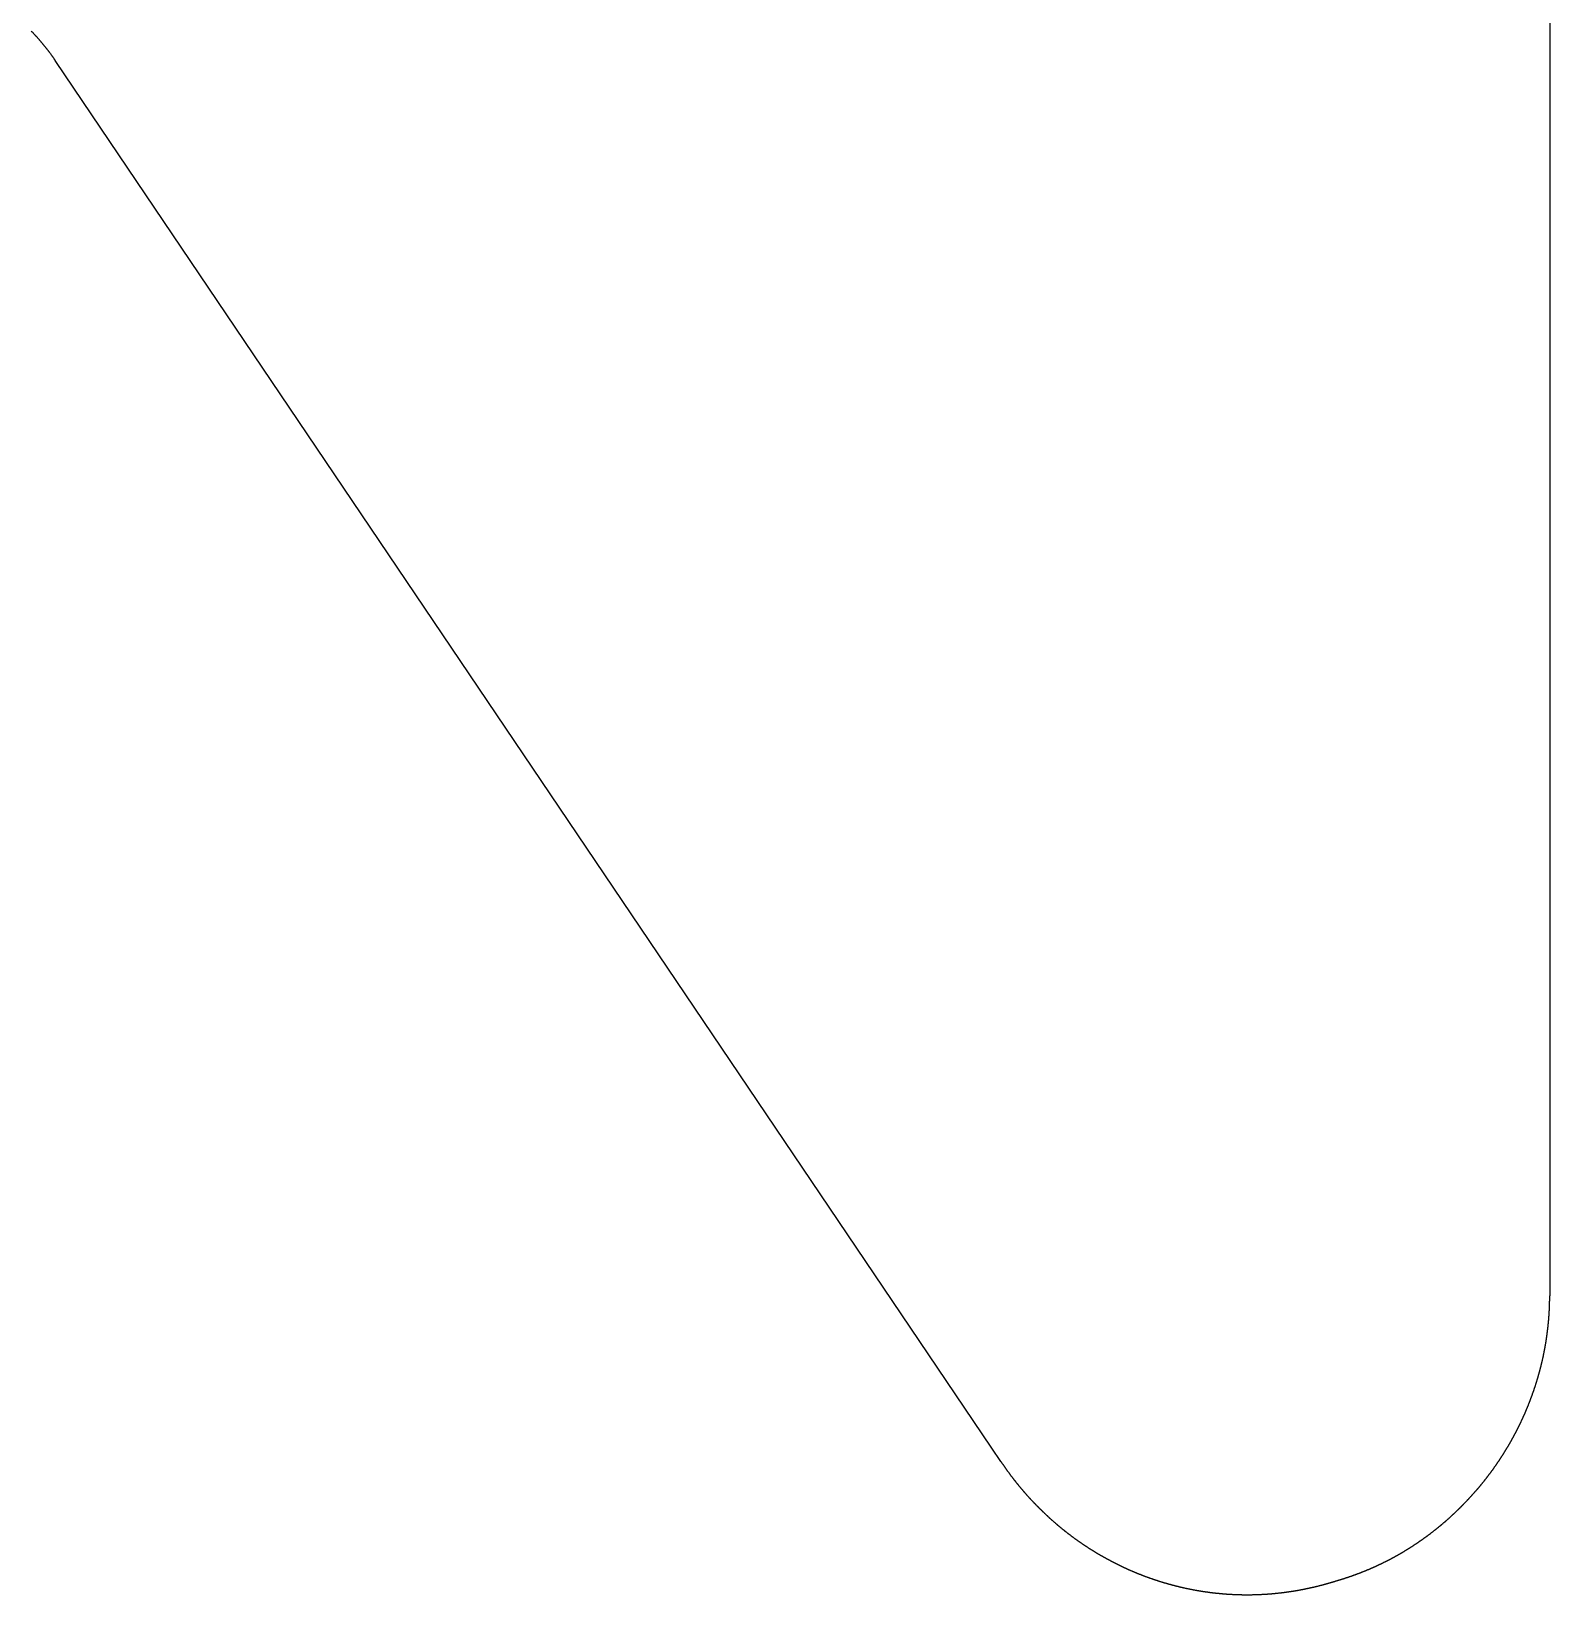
# Model space of a CAD drawing. Header units: millimetres. Extents: x -275 to 275, y -100 to 100.
# Drawn here: x 125.75 to 143.96, y -26.54 to -7.79 of the extents above; entities that cross this region are included whole.
import ezdxf

# ---------------------------------------------------------------- set-up
doc = ezdxf.new("R2010")
doc.units = ezdxf.units.MM

msp = doc.modelspace()

# ---------------------------------------------------------------- linework, layer by layer
for p, q in [((143.958, -1.6), (143.958, -22.957)), ((137.377, -24.943), (126.037, -8.144))]:
    msp.add_line(p, q)
for points in [[(125.75, -7.791), (125.754, -7.795), (125.757, -7.799), (125.761, -7.802), (125.764, -7.806), (125.768, -7.81), (125.772, -7.813), (125.775, -7.817), (125.778, -7.821), (125.782, -7.824), (125.785, -7.828), (125.789, -7.832), (125.792, -7.835), (125.796, -7.839), (125.799, -7.843), (125.803, -7.847), (125.806, -7.85), (125.81, -7.854), (125.813, -7.858), (125.816, -7.862), (125.82, -7.866), (125.823, -7.869), (125.827, -7.873), (125.83, -7.877), (125.834, -7.881), (125.837, -7.885), (125.84, -7.889), (125.844, -7.892), (125.847, -7.896), (125.85, -7.9), (125.854, -7.904), (125.857, -7.908), (125.86, -7.912), (125.864, -7.916), (125.867, -7.92), (125.87, -7.924), (125.874, -7.928), (125.877, -7.931), (125.88, -7.935), (125.884, -7.939), (125.887, -7.943), (125.89, -7.947), (125.894, -7.951), (125.897, -7.955), (125.9, -7.959), (125.903, -7.963), (125.907, -7.967), (125.91, -7.971), (125.913, -7.975), (125.916, -7.98), (125.92, -7.984), (125.923, -7.988), (125.926, -7.992), (125.929, -7.996), (125.932, -8), (125.936, -8.004), (125.939, -8.008), (125.942, -8.012), (125.945, -8.016), (125.948, -8.021), (125.952, -8.025), (125.955, -8.029), (125.958, -8.033), (125.961, -8.037), (125.964, -8.041), (125.967, -8.046), (125.97, -8.05), (125.973, -8.054), (125.977, -8.058), (125.98, -8.062), (125.983, -8.067), (125.986, -8.071), (125.989, -8.075), (125.992, -8.079), (125.995, -8.084), (125.998, -8.088), (126.001, -8.092), (126.004, -8.097), (126.007, -8.101), (126.01, -8.105), (126.013, -8.11), (126.016, -8.114), (126.019, -8.118), (126.022, -8.123), (126.025, -8.127), (126.028, -8.131), (126.031, -8.136), (126.034, -8.14), (126.037, -8.144)], [(141.412, -26.371), (141.417, -26.37), (141.421, -26.369), (141.426, -26.367), (141.43, -26.366), (141.435, -26.365), (141.439, -26.363), (141.444, -26.362), (141.448, -26.361), (141.453, -26.359), (141.457, -26.358), (141.461, -26.357), (141.466, -26.355), (141.47, -26.354), (141.475, -26.353), (141.479, -26.351), (141.484, -26.35), (141.488, -26.348), (141.493, -26.347), (141.497, -26.346), (141.501, -26.344), (141.506, -26.343), (141.51, -26.341), (141.515, -26.34), (141.519, -26.338), (141.523, -26.337), (141.528, -26.336), (141.532, -26.334), (141.537, -26.333), (141.541, -26.331), (141.545, -26.33), (141.55, -26.328), (141.554, -26.327), (141.559, -26.325), (141.563, -26.324), (141.567, -26.322), (141.572, -26.321), (141.576, -26.319), (141.58, -26.318), (141.585, -26.316), (141.589, -26.315), (141.594, -26.313), (141.598, -26.311), (141.602, -26.31), (141.607, -26.308), (141.611, -26.307), (141.615, -26.305), (141.62, -26.304), (141.624, -26.302), (141.628, -26.3), (141.633, -26.299), (141.637, -26.297), (141.641, -26.296), (141.646, -26.294), (141.65, -26.292), (141.654, -26.291), (141.659, -26.289), (141.663, -26.288), (141.667, -26.286), (141.672, -26.284), (141.676, -26.283), (141.68, -26.281), (141.685, -26.279), (141.689, -26.278), (141.693, -26.276), (141.697, -26.274), (141.702, -26.273), (141.706, -26.271), (141.71, -26.269), (141.715, -26.268), (141.719, -26.266), (141.723, -26.264), (141.727, -26.262), (141.732, -26.261), (141.736, -26.259), (141.74, -26.257), (141.744, -26.255), (141.749, -26.254), (141.753, -26.252), (141.757, -26.25), (141.762, -26.248), (141.766, -26.247), (141.77, -26.245), (141.774, -26.243), (141.778, -26.241), (141.783, -26.24), (141.787, -26.238), (141.791, -26.236), (141.795, -26.234), (141.8, -26.232), (141.804, -26.231), (141.808, -26.229), (141.812, -26.227), (141.817, -26.225), (141.821, -26.223), (141.825, -26.221), (141.829, -26.22), (141.833, -26.218), (141.838, -26.216), (141.842, -26.214), (141.846, -26.212), (141.85, -26.21), (141.854, -26.208), (141.859, -26.206), (141.863, -26.205), (141.867, -26.203), (141.871, -26.201), (141.875, -26.199), (141.879, -26.197), (141.884, -26.195), (141.888, -26.193), (141.892, -26.191), (141.896, -26.189), (141.9, -26.187), (141.904, -26.185), (141.908, -26.183), (141.913, -26.181), (141.917, -26.179), (141.921, -26.177), (141.925, -26.176), (141.929, -26.174), (141.933, -26.172), (141.937, -26.17), (141.942, -26.168), (141.946, -26.166), (141.95, -26.164), (141.954, -26.162), (141.958, -26.16), (141.962, -26.158), (141.966, -26.155), (141.97, -26.153), (141.974, -26.151), (141.979, -26.149), (141.983, -26.147), (141.987, -26.145), (141.991, -26.143), (141.995, -26.141), (141.999, -26.139), (142.003, -26.137), (142.007, -26.135), (142.011, -26.133), (142.015, -26.131), (142.019, -26.129), (142.023, -26.127), (142.027, -26.124), (142.032, -26.122), (142.036, -26.12), (142.04, -26.118), (142.044, -26.116), (142.048, -26.114), (142.052, -26.112), (142.056, -26.11), (142.06, -26.107), (142.064, -26.105), (142.068, -26.103), (142.072, -26.101), (142.076, -26.099), (142.08, -26.097), (142.084, -26.094), (142.088, -26.092), (142.092, -26.09), (142.096, -26.088), (142.1, -26.086), (142.104, -26.083), (142.108, -26.081), (142.112, -26.079), (142.116, -26.077), (142.12, -26.075), (142.124, -26.072), (142.128, -26.07), (142.132, -26.068), (142.136, -26.066), (142.14, -26.063), (142.144, -26.061), (142.148, -26.059), (142.152, -26.057), (142.156, -26.054), (142.16, -26.052), (142.164, -26.05), (142.167, -26.048), (142.171, -26.045), (142.175, -26.043), (142.179, -26.041), (142.183, -26.038), (142.187, -26.036), (142.191, -26.034), (142.195, -26.031), (142.199, -26.029), (142.203, -26.027), (142.207, -26.024), (142.211, -26.022), (142.215, -26.02), (142.219, -26.017), (142.222, -26.015), (142.226, -26.013), (142.23, -26.01), (142.234, -26.008), (142.238, -26.006), (142.242, -26.003), (142.246, -26.001), (142.25, -25.998), (142.253, -25.996), (142.257, -25.994), (142.261, -25.991), (142.265, -25.989), (142.269, -25.986), (142.273, -25.984), (142.277, -25.982), (142.28, -25.979), (142.284, -25.977), (142.288, -25.974), (142.292, -25.972), (142.296, -25.969), (142.3, -25.967), (142.304, -25.964), (142.307, -25.962), (142.311, -25.959), (142.315, -25.957), (142.319, -25.955), (142.323, -25.952), (142.326, -25.95), (142.33, -25.947), (142.334, -25.945), (142.338, -25.942), (142.342, -25.94), (142.345, -25.937), (142.349, -25.935), (142.353, -25.932), (142.357, -25.93), (142.361, -25.927), (142.364, -25.924), (142.368, -25.922), (142.372, -25.919), (142.376, -25.917), (142.379, -25.914), (142.383, -25.912), (142.387, -25.909), (142.391, -25.907), (142.394, -25.904), (142.398, -25.901), (142.402, -25.899), (142.406, -25.896), (142.409, -25.894), (142.413, -25.891), (142.417, -25.888), (142.421, -25.886), (142.424, -25.883), (142.428, -25.881), (142.432, -25.878), (142.435, -25.875), (142.439, -25.873), (142.443, -25.87), (142.446, -25.867), (142.45, -25.865), (142.454, -25.862), (142.458, -25.86), (142.461, -25.857), (142.465, -25.854), (142.469, -25.852), (142.472, -25.849), (142.476, -25.846), (142.48, -25.844), (142.483, -25.841), (142.487, -25.838), (142.491, -25.835), (142.494, -25.833), (142.498, -25.83), (142.502, -25.827), (142.505, -25.825), (142.509, -25.822), (142.512, -25.819), (142.516, -25.816), (142.52, -25.814), (142.523, -25.811), (142.527, -25.808), (142.531, -25.806), (142.534, -25.803), (142.538, -25.8), (142.541, -25.797), (142.545, -25.795), (142.549, -25.792), (142.552, -25.789), (142.556, -25.786), (142.559, -25.783), (142.563, -25.781), (142.566, -25.778), (142.57, -25.775), (142.574, -25.772), (142.577, -25.769), (142.581, -25.767), (142.584, -25.764), (142.588, -25.761), (142.591, -25.758), (142.595, -25.755), (142.598, -25.753), (142.602, -25.75), (142.606, -25.747), (142.609, -25.744), (142.613, -25.741), (142.616, -25.738), (142.62, -25.735), (142.623, -25.733), (142.627, -25.73), (142.63, -25.727), (142.634, -25.724), (142.637, -25.721), (142.641, -25.718), (142.644, -25.715), (142.648, -25.712), (142.651, -25.71), (142.655, -25.707), (142.658, -25.704), (142.662, -25.701), (142.665, -25.698), (142.669, -25.695), (142.672, -25.692), (142.676, -25.689), (142.679, -25.686), (142.682, -25.683), (142.686, -25.68), (142.689, -25.677), (142.693, -25.675), (142.696, -25.672), (142.7, -25.669), (142.703, -25.666), (142.707, -25.663), (142.71, -25.66), (142.713, -25.657), (142.717, -25.654), (142.72, -25.651), (142.724, -25.648), (142.727, -25.645), (142.73, -25.642), (142.734, -25.639), (142.737, -25.636), (142.741, -25.633), (142.744, -25.63), (142.747, -25.627), (142.751, -25.624), (142.754, -25.621), (142.757, -25.618), (142.761, -25.615), (142.764, -25.612), (142.768, -25.609), (142.771, -25.606), (142.774, -25.603), (142.778, -25.599), (142.781, -25.596), (142.784, -25.593), (142.788, -25.59), (142.791, -25.587), (142.794, -25.584), (142.798, -25.581), (142.801, -25.578), (142.804, -25.575), (142.808, -25.572), (142.811, -25.569), (142.814, -25.566), (142.817, -25.563), (142.821, -25.559), (142.824, -25.556), (142.827, -25.553), (142.831, -25.55), (142.834, -25.547), (142.837, -25.544), (142.84, -25.541), (142.844, -25.538), (142.847, -25.534), (142.85, -25.531), (142.854, -25.528), (142.857, -25.525), (142.86, -25.522), (142.863, -25.519), (142.867, -25.516), (142.87, -25.512), (142.873, -25.509), (142.876, -25.506), (142.879, -25.503), (142.883, -25.5), (142.886, -25.496), (142.889, -25.493), (142.892, -25.49), (142.895, -25.487), (142.899, -25.484), (142.902, -25.48), (142.905, -25.477), (142.908, -25.474), (142.911, -25.471), (142.915, -25.468), (142.918, -25.464), (142.921, -25.461), (142.924, -25.458), (142.927, -25.455), (142.93, -25.451), (142.934, -25.448), (142.937, -25.445), (142.94, -25.442), (142.943, -25.438), (142.946, -25.435), (142.949, -25.432), (142.952, -25.429), (142.956, -25.425), (142.959, -25.422), (142.962, -25.419), (142.965, -25.416), (142.968, -25.412), (142.971, -25.409), (142.974, -25.406), (142.977, -25.402), (142.98, -25.399), (142.984, -25.396), (142.987, -25.392), (142.99, -25.389), (142.993, -25.386), (142.996, -25.382), (142.999, -25.379), (143.002, -25.376), (143.005, -25.372), (143.008, -25.369), (143.011, -25.366), (143.014, -25.362), (143.017, -25.359), (143.02, -25.356), (143.023, -25.352), (143.026, -25.349), (143.029, -25.346), (143.032, -25.342), (143.035, -25.339), (143.038, -25.336), (143.041, -25.332), (143.044, -25.329), (143.047, -25.325), (143.05, -25.322), (143.053, -25.319), (143.056, -25.315), (143.059, -25.312), (143.062, -25.308), (143.065, -25.305), (143.068, -25.302), (143.071, -25.298), (143.074, -25.295), (143.077, -25.291), (143.08, -25.288), (143.083, -25.284), (143.086, -25.281), (143.089, -25.278), (143.092, -25.274), (143.095, -25.271), (143.098, -25.267), (143.101, -25.264), (143.104, -25.26), (143.107, -25.257), (143.11, -25.253), (143.112, -25.25), (143.115, -25.247), (143.118, -25.243), (143.121, -25.24), (143.124, -25.236), (143.127, -25.233), (143.13, -25.229), (143.133, -25.226), (143.136, -25.222), (143.138, -25.219), (143.141, -25.215), (143.144, -25.212), (143.147, -25.208), (143.15, -25.205), (143.153, -25.201), (143.156, -25.198), (143.158, -25.194), (143.161, -25.191), (143.164, -25.187), (143.167, -25.183), (143.17, -25.18), (143.173, -25.176), (143.175, -25.173), (143.178, -25.169), (143.181, -25.166), (143.184, -25.162), (143.187, -25.159), (143.189, -25.155), (143.192, -25.151), (143.195, -25.148), (143.198, -25.144), (143.2, -25.141), (143.203, -25.137), (143.206, -25.134), (143.209, -25.13), (143.212, -25.126), (143.214, -25.123), (143.217, -25.119), (143.22, -25.116), (143.223, -25.112), (143.225, -25.108), (143.228, -25.105), (143.231, -25.101), (143.233, -25.098), (143.236, -25.094), (143.239, -25.09), (143.242, -25.087), (143.244, -25.083), (143.247, -25.079), (143.25, -25.076), (143.252, -25.072), (143.255, -25.069), (143.258, -25.065), (143.26, -25.061), (143.263, -25.058), (143.266, -25.054), (143.268, -25.05), (143.271, -25.047), (143.274, -25.043), (143.276, -25.039), (143.279, -25.036), (143.282, -25.032), (143.284, -25.028), (143.287, -25.025), (143.29, -25.021), (143.292, -25.017), (143.295, -25.013), (143.297, -25.01), (143.3, -25.006), (143.303, -25.002), (143.305, -24.999), (143.308, -24.995), (143.31, -24.991), (143.313, -24.988), (143.316, -24.984), (143.318, -24.98), (143.321, -24.976), (143.323, -24.973), (143.326, -24.969), (143.328, -24.965), (143.331, -24.961), (143.333, -24.958), (143.336, -24.954), (143.339, -24.95), (143.341, -24.946), (143.344, -24.943), (143.346, -24.939), (143.349, -24.935), (143.351, -24.931), (143.354, -24.928), (143.356, -24.924), (143.359, -24.92), (143.361, -24.916), (143.364, -24.913), (143.366, -24.909), (143.369, -24.905), (143.371, -24.901), (143.374, -24.897), (143.376, -24.894), (143.379, -24.89), (143.381, -24.886), (143.383, -24.882), (143.386, -24.878), (143.388, -24.875), (143.391, -24.871), (143.393, -24.867), (143.396, -24.863), (143.398, -24.859), (143.401, -24.855), (143.403, -24.852), (143.405, -24.848), (143.408, -24.844), (143.41, -24.84), (143.413, -24.836), (143.415, -24.832), (143.417, -24.829), (143.42, -24.825), (143.422, -24.821), (143.425, -24.817), (143.427, -24.813), (143.429, -24.809), (143.432, -24.805), (143.434, -24.802), (143.436, -24.798), (143.439, -24.794), (143.441, -24.79), (143.443, -24.786), (143.446, -24.782), (143.448, -24.778), (143.45, -24.774), (143.453, -24.771), (143.455, -24.767), (143.457, -24.763), (143.46, -24.759), (143.462, -24.755), (143.464, -24.751), (143.466, -24.747), (143.469, -24.743), (143.471, -24.739), (143.473, -24.735), (143.476, -24.731), (143.478, -24.728), (143.48, -24.724), (143.482, -24.72), (143.485, -24.716), (143.487, -24.712), (143.489, -24.708), (143.491, -24.704), (143.494, -24.7), (143.496, -24.696), (143.498, -24.692), (143.5, -24.688), (143.502, -24.684), (143.505, -24.68), (143.507, -24.676), (143.509, -24.672), (143.511, -24.668), (143.513, -24.664), (143.516, -24.66), (143.518, -24.656), (143.52, -24.652), (143.522, -24.648), (143.524, -24.645), (143.526, -24.641), (143.529, -24.637), (143.531, -24.633), (143.533, -24.629), (143.535, -24.625), (143.537, -24.621), (143.539, -24.617), (143.541, -24.613), (143.544, -24.609), (143.546, -24.605), (143.548, -24.601), (143.55, -24.597), (143.552, -24.593), (143.554, -24.588), (143.556, -24.584), (143.558, -24.58), (143.56, -24.576), (143.562, -24.572), (143.564, -24.568), (143.567, -24.564), (143.569, -24.56), (143.571, -24.556), (143.573, -24.552), (143.575, -24.548), (143.577, -24.544), (143.579, -24.54), (143.581, -24.536), (143.583, -24.532), (143.585, -24.528), (143.587, -24.524), (143.589, -24.52), (143.591, -24.516), (143.593, -24.512), (143.595, -24.508), (143.597, -24.503), (143.599, -24.499), (143.601, -24.495), (143.603, -24.491), (143.605, -24.487), (143.607, -24.483), (143.609, -24.479), (143.611, -24.475), (143.613, -24.471), (143.615, -24.467), (143.617, -24.463), (143.618, -24.458), (143.62, -24.454), (143.622, -24.45), (143.624, -24.446), (143.626, -24.442), (143.628, -24.438), (143.63, -24.434), (143.632, -24.43), (143.634, -24.426), (143.636, -24.421), (143.638, -24.417), (143.639, -24.413), (143.641, -24.409), (143.643, -24.405), (143.645, -24.401), (143.647, -24.397), (143.649, -24.392), (143.651, -24.388), (143.652, -24.384), (143.654, -24.38), (143.656, -24.376), (143.658, -24.372), (143.66, -24.368), (143.662, -24.363), (143.663, -24.359), (143.665, -24.355), (143.667, -24.351), (143.669, -24.347), (143.671, -24.343), (143.672, -24.338), (143.674, -24.334), (143.676, -24.33), (143.678, -24.326), (143.679, -24.322), (143.681, -24.317), (143.683, -24.313), (143.685, -24.309), (143.686, -24.305), (143.688, -24.301), (143.69, -24.297), (143.692, -24.292), (143.693, -24.288), (143.695, -24.284), (143.697, -24.28), (143.699, -24.276), (143.7, -24.271), (143.702, -24.267), (143.704, -24.263), (143.705, -24.259), (143.707, -24.254), (143.709, -24.25), (143.71, -24.246), (143.712, -24.242), (143.714, -24.238), (143.715, -24.233), (143.717, -24.229), (143.719, -24.225), (143.72, -24.221), (143.722, -24.216), (143.724, -24.212), (143.725, -24.208), (143.727, -24.204), (143.728, -24.199), (143.73, -24.195), (143.732, -24.191), (143.733, -24.187), (143.735, -24.182), (143.736, -24.178), (143.738, -24.174), (143.74, -24.17), (143.741, -24.165), (143.743, -24.161), (143.744, -24.157), (143.746, -24.152), (143.747, -24.148), (143.749, -24.144), (143.75, -24.14), (143.752, -24.135), (143.753, -24.131), (143.755, -24.127), (143.757, -24.123), (143.758, -24.118), (143.76, -24.114), (143.761, -24.11), (143.763, -24.105), (143.764, -24.101), (143.766, -24.097), (143.767, -24.092), (143.768, -24.088), (143.77, -24.084), (143.771, -24.08), (143.773, -24.075), (143.774, -24.071), (143.776, -24.067), (143.777, -24.062), (143.779, -24.058), (143.78, -24.054), (143.782, -24.049), (143.783, -24.045), (143.784, -24.041), (143.786, -24.036), (143.787, -24.032), (143.789, -24.028), (143.79, -24.023), (143.791, -24.019), (143.793, -24.015), (143.794, -24.01), (143.795, -24.006), (143.797, -24.002), (143.798, -23.997), (143.8, -23.993), (143.801, -23.989), (143.802, -23.984), (143.804, -23.98), (143.805, -23.976), (143.806, -23.971), (143.808, -23.967), (143.809, -23.962), (143.81, -23.958), (143.811, -23.954), (143.813, -23.949), (143.814, -23.945), (143.815, -23.941), (143.817, -23.936), (143.818, -23.932), (143.819, -23.927), (143.82, -23.923), (143.822, -23.919), (143.823, -23.914), (143.824, -23.91), (143.825, -23.906), (143.827, -23.901), (143.828, -23.897), (143.829, -23.892), (143.83, -23.888), (143.832, -23.884), (143.833, -23.879), (143.834, -23.875), (143.835, -23.87), (143.836, -23.866), (143.838, -23.862), (143.839, -23.857), (143.84, -23.853), (143.841, -23.848), (143.842, -23.844), (143.843, -23.84), (143.845, -23.835), (143.846, -23.831), (143.847, -23.826), (143.848, -23.822), (143.849, -23.817), (143.85, -23.813), (143.851, -23.809), (143.853, -23.804), (143.854, -23.8), (143.855, -23.795), (143.856, -23.791), (143.857, -23.786), (143.858, -23.782), (143.859, -23.778), (143.86, -23.773), (143.861, -23.769), (143.862, -23.764), (143.863, -23.76), (143.864, -23.755), (143.866, -23.751), (143.867, -23.746), (143.868, -23.742), (143.869, -23.738), (143.87, -23.733), (143.871, -23.729), (143.872, -23.724), (143.873, -23.72), (143.874, -23.715), (143.875, -23.711), (143.876, -23.706), (143.877, -23.702), (143.878, -23.697), (143.879, -23.693), (143.88, -23.688), (143.881, -23.684), (143.882, -23.68), (143.882, -23.675), (143.883, -23.671), (143.884, -23.666), (143.885, -23.662), (143.886, -23.657), (143.887, -23.653), (143.888, -23.648), (143.889, -23.644), (143.89, -23.639), (143.891, -23.635), (143.892, -23.63), (143.893, -23.626), (143.893, -23.621), (143.894, -23.617), (143.895, -23.612), (143.896, -23.608), (143.897, -23.603), (143.898, -23.599), (143.899, -23.594), (143.899, -23.59), (143.9, -23.585), (143.901, -23.581), (143.902, -23.576), (143.903, -23.572), (143.904, -23.567), (143.904, -23.563), (143.905, -23.558), (143.906, -23.554), (143.907, -23.549), (143.908, -23.545), (143.908, -23.54), (143.909, -23.536), (143.91, -23.531), (143.911, -23.527), (143.911, -23.522), (143.912, -23.518), (143.913, -23.513), (143.914, -23.508), (143.914, -23.504), (143.915, -23.499), (143.916, -23.495), (143.916, -23.49), (143.917, -23.486), (143.918, -23.481), (143.919, -23.477), (143.919, -23.472), (143.92, -23.468), (143.921, -23.463), (143.921, -23.459), (143.922, -23.454), (143.923, -23.449), (143.923, -23.445), (143.924, -23.44), (143.925, -23.436), (143.925, -23.431), (143.926, -23.427), (143.926, -23.422), (143.927, -23.418), (143.928, -23.413), (143.928, -23.408), (143.929, -23.404), (143.929, -23.399), (143.93, -23.395), (143.931, -23.39), (143.931, -23.386), (143.932, -23.381), (143.932, -23.377), (143.933, -23.372), (143.933, -23.367), (143.934, -23.363), (143.935, -23.358), (143.935, -23.354), (143.936, -23.349), (143.936, -23.345), (143.937, -23.34), (143.937, -23.335), (143.938, -23.331), (143.938, -23.326), (143.939, -23.322), (143.939, -23.317), (143.94, -23.312), (143.94, -23.308), (143.941, -23.303), (143.941, -23.299), (143.941, -23.294), (143.942, -23.29), (143.942, -23.285), (143.943, -23.28), (143.943, -23.276), (143.944, -23.271), (143.944, -23.267), (143.944, -23.262), (143.945, -23.257), (143.945, -23.253), (143.946, -23.248), (143.946, -23.244), (143.946, -23.239), (143.947, -23.234), (143.947, -23.23), (143.948, -23.225), (143.948, -23.221), (143.948, -23.216), (143.949, -23.211), (143.949, -23.207), (143.949, -23.202), (143.95, -23.198), (143.95, -23.193), (143.95, -23.188), (143.951, -23.184), (143.951, -23.179), (143.951, -23.174), (143.951, -23.17), (143.952, -23.165), (143.952, -23.161), (143.952, -23.156), (143.953, -23.151), (143.953, -23.147), (143.953, -23.142), (143.953, -23.138), (143.954, -23.133), (143.954, -23.128), (143.954, -23.124), (143.954, -23.119), (143.954, -23.114), (143.955, -23.11), (143.955, -23.105), (143.955, -23.1), (143.955, -23.096), (143.955, -23.091), (143.956, -23.087), (143.956, -23.082), (143.956, -23.077), (143.956, -23.073), (143.956, -23.068), (143.956, -23.063), (143.957, -23.059), (143.957, -23.054), (143.957, -23.049), (143.957, -23.045), (143.957, -23.04), (143.957, -23.036), (143.957, -23.031), (143.957, -23.026), (143.957, -23.022), (143.958, -23.017), (143.958, -23.012), (143.958, -23.008), (143.958, -23.003), (143.958, -22.998), (143.958, -22.994), (143.958, -22.989), (143.958, -22.984), (143.958, -22.98), (143.958, -22.975), (143.958, -22.97), (143.958, -22.966), (143.958, -22.961), (143.958, -22.957)], [(137.377, -24.943), (137.379, -24.947), (137.382, -24.951), (137.385, -24.955), (137.387, -24.959), (137.39, -24.963), (137.392, -24.967), (137.395, -24.971), (137.398, -24.975), (137.4, -24.978), (137.403, -24.982), (137.406, -24.986), (137.408, -24.99), (137.411, -24.994), (137.414, -24.998), (137.416, -25.002), (137.419, -25.005), (137.422, -25.009), (137.424, -25.013), (137.427, -25.017), (137.43, -25.021), (137.432, -25.025), (137.435, -25.028), (137.438, -25.032), (137.441, -25.036), (137.443, -25.04), (137.446, -25.044), (137.449, -25.047), (137.451, -25.051), (137.454, -25.055), (137.457, -25.059), (137.46, -25.063), (137.462, -25.066), (137.465, -25.07), (137.468, -25.074), (137.471, -25.078), (137.473, -25.082), (137.476, -25.085), (137.479, -25.089), (137.482, -25.093), (137.484, -25.097), (137.487, -25.1), (137.49, -25.104), (137.493, -25.108), (137.496, -25.111), (137.498, -25.115), (137.501, -25.119), (137.504, -25.123), (137.507, -25.126), (137.51, -25.13), (137.513, -25.134), (137.515, -25.137), (137.518, -25.141), (137.521, -25.145), (137.524, -25.149), (137.527, -25.152), (137.53, -25.156), (137.532, -25.16), (137.535, -25.163), (137.538, -25.167), (137.541, -25.171), (137.544, -25.174), (137.547, -25.178), (137.55, -25.182), (137.552, -25.185), (137.555, -25.189), (137.558, -25.192), (137.561, -25.196), (137.564, -25.2), (137.567, -25.203), (137.57, -25.207), (137.573, -25.211), (137.576, -25.214), (137.579, -25.218), (137.582, -25.221), (137.584, -25.225), (137.587, -25.229), (137.59, -25.232), (137.593, -25.236), (137.596, -25.239), (137.599, -25.243), (137.602, -25.247), (137.605, -25.25), (137.608, -25.254), (137.611, -25.257), (137.614, -25.261), (137.617, -25.264), (137.62, -25.268), (137.623, -25.271), (137.626, -25.275), (137.629, -25.278), (137.632, -25.282), (137.635, -25.286), (137.638, -25.289), (137.641, -25.293), (137.644, -25.296), (137.647, -25.3), (137.65, -25.303), (137.653, -25.307), (137.656, -25.31), (137.659, -25.314), (137.662, -25.317), (137.665, -25.321), (137.668, -25.324), (137.671, -25.328), (137.674, -25.331), (137.677, -25.334), (137.68, -25.338), (137.683, -25.341), (137.686, -25.345), (137.689, -25.348), (137.693, -25.352), (137.696, -25.355), (137.699, -25.359), (137.702, -25.362), (137.705, -25.365), (137.708, -25.369), (137.711, -25.372), (137.714, -25.376), (137.717, -25.379), (137.72, -25.383), (137.723, -25.386), (137.727, -25.389), (137.73, -25.393), (137.733, -25.396), (137.736, -25.399), (137.739, -25.403), (137.742, -25.406), (137.745, -25.41), (137.749, -25.413), (137.752, -25.416), (137.755, -25.42), (137.758, -25.423), (137.761, -25.426), (137.764, -25.43), (137.767, -25.433), (137.771, -25.436), (137.774, -25.44), (137.777, -25.443), (137.78, -25.446), (137.783, -25.45), (137.787, -25.453), (137.79, -25.456), (137.793, -25.46), (137.796, -25.463), (137.799, -25.466), (137.803, -25.469), (137.806, -25.473), (137.809, -25.476), (137.812, -25.479), (137.815, -25.483), (137.819, -25.486), (137.822, -25.489), (137.825, -25.492), (137.828, -25.496), (137.832, -25.499), (137.835, -25.502), (137.838, -25.505), (137.841, -25.509), (137.845, -25.512), (137.848, -25.515), (137.851, -25.518), (137.854, -25.521), (137.858, -25.525), (137.861, -25.528), (137.864, -25.531), (137.867, -25.534), (137.871, -25.537), (137.874, -25.541), (137.877, -25.544), (137.881, -25.547), (137.884, -25.55), (137.887, -25.553), (137.891, -25.556), (137.894, -25.56), (137.897, -25.563), (137.9, -25.566), (137.904, -25.569), (137.907, -25.572), (137.91, -25.575), (137.914, -25.579), (137.917, -25.582), (137.92, -25.585), (137.924, -25.588), (137.927, -25.591), (137.93, -25.594), (137.934, -25.597), (137.937, -25.6), (137.941, -25.603), (137.944, -25.607), (137.947, -25.61), (137.951, -25.613), (137.954, -25.616), (137.957, -25.619), (137.961, -25.622), (137.964, -25.625), (137.968, -25.628), (137.971, -25.631), (137.974, -25.634), (137.978, -25.637), (137.981, -25.64), (137.985, -25.643), (137.988, -25.646), (137.991, -25.649), (137.995, -25.652), (137.998, -25.655), (138.002, -25.658), (138.005, -25.661), (138.009, -25.664), (138.012, -25.667), (138.015, -25.67), (138.019, -25.673), (138.022, -25.676), (138.026, -25.679), (138.029, -25.682), (138.033, -25.685), (138.036, -25.688), (138.04, -25.691), (138.043, -25.694), (138.046, -25.697), (138.05, -25.7), (138.053, -25.703), (138.057, -25.706), (138.06, -25.709), (138.064, -25.712), (138.067, -25.715), (138.071, -25.718), (138.074, -25.721), (138.078, -25.724), (138.081, -25.726), (138.085, -25.729), (138.088, -25.732), (138.092, -25.735), (138.095, -25.738), (138.099, -25.741), (138.102, -25.744), (138.106, -25.747), (138.109, -25.75), (138.113, -25.752), (138.117, -25.755), (138.12, -25.758), (138.124, -25.761), (138.127, -25.764), (138.131, -25.767), (138.134, -25.769), (138.138, -25.772), (138.141, -25.775), (138.145, -25.778), (138.149, -25.781), (138.152, -25.784), (138.156, -25.786), (138.159, -25.789), (138.163, -25.792), (138.166, -25.795), (138.17, -25.798), (138.174, -25.8), (138.177, -25.803), (138.181, -25.806), (138.184, -25.809), (138.188, -25.811), (138.192, -25.814), (138.195, -25.817), (138.199, -25.82), (138.202, -25.822), (138.206, -25.825), (138.21, -25.828), (138.213, -25.831), (138.217, -25.833), (138.221, -25.836), (138.224, -25.839), (138.228, -25.842), (138.231, -25.844), (138.235, -25.847), (138.239, -25.85), (138.242, -25.852), (138.246, -25.855), (138.25, -25.858), (138.253, -25.86), (138.257, -25.863), (138.261, -25.866), (138.264, -25.868), (138.268, -25.871), (138.272, -25.874), (138.275, -25.876), (138.279, -25.879), (138.283, -25.882), (138.286, -25.884), (138.29, -25.887), (138.294, -25.89), (138.297, -25.892), (138.301, -25.895), (138.305, -25.897), (138.309, -25.9), (138.312, -25.903), (138.316, -25.905), (138.32, -25.908), (138.323, -25.91), (138.327, -25.913), (138.331, -25.916), (138.335, -25.918), (138.338, -25.921), (138.342, -25.923), (138.346, -25.926), (138.35, -25.928), (138.353, -25.931), (138.357, -25.933), (138.361, -25.936), (138.365, -25.939), (138.368, -25.941), (138.372, -25.944), (138.376, -25.946), (138.38, -25.949), (138.383, -25.951), (138.387, -25.954), (138.391, -25.956), (138.395, -25.959), (138.398, -25.961), (138.402, -25.964), (138.406, -25.966), (138.41, -25.969), (138.414, -25.971), (138.417, -25.973), (138.421, -25.976), (138.425, -25.978), (138.429, -25.981), (138.433, -25.983), (138.436, -25.986), (138.44, -25.988), (138.444, -25.991), (138.448, -25.993), (138.452, -25.995), (138.455, -25.998), (138.459, -26), (138.463, -26.003), (138.467, -26.005), (138.471, -26.007), (138.475, -26.01), (138.478, -26.012), (138.482, -26.015), (138.486, -26.017), (138.49, -26.019), (138.494, -26.022), (138.498, -26.024), (138.502, -26.026), (138.505, -26.029), (138.509, -26.031), (138.513, -26.033), (138.517, -26.036), (138.521, -26.038), (138.525, -26.04), (138.529, -26.043), (138.532, -26.045), (138.536, -26.047), (138.54, -26.05), (138.544, -26.052), (138.548, -26.054), (138.552, -26.057), (138.556, -26.059), (138.56, -26.061), (138.564, -26.063), (138.567, -26.066), (138.571, -26.068), (138.575, -26.07), (138.579, -26.073), (138.583, -26.075), (138.587, -26.077), (138.591, -26.079), (138.595, -26.081), (138.599, -26.084), (138.603, -26.086), (138.607, -26.088), (138.611, -26.09), (138.614, -26.093), (138.618, -26.095), (138.622, -26.097), (138.626, -26.099), (138.63, -26.101), (138.634, -26.104), (138.638, -26.106), (138.642, -26.108), (138.646, -26.11), (138.65, -26.112), (138.654, -26.114), (138.658, -26.117), (138.662, -26.119), (138.666, -26.121), (138.67, -26.123), (138.674, -26.125), (138.678, -26.127), (138.682, -26.129), (138.686, -26.131), (138.69, -26.134), (138.694, -26.136), (138.698, -26.138), (138.702, -26.14), (138.706, -26.142), (138.71, -26.144), (138.714, -26.146), (138.718, -26.148), (138.722, -26.15), (138.726, -26.152), (138.73, -26.154), (138.734, -26.156), (138.738, -26.159), (138.742, -26.161), (138.746, -26.163), (138.75, -26.165), (138.754, -26.167), (138.758, -26.169), (138.762, -26.171), (138.766, -26.173), (138.77, -26.175), (138.774, -26.177), (138.778, -26.179), (138.782, -26.181), (138.786, -26.183), (138.79, -26.185), (138.794, -26.187), (138.798, -26.189), (138.802, -26.191), (138.806, -26.193), (138.81, -26.195), (138.815, -26.197), (138.819, -26.198), (138.823, -26.2), (138.827, -26.202), (138.831, -26.204), (138.835, -26.206), (138.839, -26.208), (138.843, -26.21), (138.847, -26.212), (138.851, -26.214), (138.855, -26.216), (138.859, -26.218), (138.863, -26.22), (138.868, -26.221), (138.872, -26.223), (138.876, -26.225), (138.88, -26.227), (138.884, -26.229), (138.888, -26.231), (138.892, -26.233), (138.896, -26.234), (138.9, -26.236), (138.904, -26.238), (138.909, -26.24), (138.913, -26.242), (138.917, -26.244), (138.921, -26.245), (138.925, -26.247), (138.929, -26.249), (138.933, -26.251), (138.937, -26.253), (138.942, -26.254), (138.946, -26.256), (138.95, -26.258), (138.954, -26.26), (138.958, -26.262), (138.962, -26.263), (138.966, -26.265), (138.971, -26.267), (138.975, -26.269), (138.979, -26.27), (138.983, -26.272), (138.987, -26.274), (138.991, -26.276), (138.996, -26.277), (139, -26.279), (139.004, -26.281), (139.008, -26.282), (139.012, -26.284), (139.016, -26.286), (139.021, -26.287), (139.025, -26.289), (139.029, -26.291), (139.033, -26.293), (139.037, -26.294), (139.042, -26.296), (139.046, -26.297), (139.05, -26.299), (139.054, -26.301), (139.058, -26.302), (139.062, -26.304), (139.067, -26.306), (139.071, -26.307), (139.075, -26.309), (139.079, -26.311), (139.084, -26.312), (139.088, -26.314), (139.092, -26.315), (139.096, -26.317), (139.1, -26.319), (139.105, -26.32), (139.109, -26.322), (139.113, -26.323), (139.117, -26.325), (139.121, -26.326), (139.126, -26.328), (139.13, -26.33), (139.134, -26.331), (139.138, -26.333), (139.143, -26.334), (139.147, -26.336), (139.151, -26.337), (139.155, -26.339), (139.16, -26.34), (139.164, -26.342), (139.168, -26.343), (139.172, -26.345), (139.177, -26.346), (139.181, -26.348), (139.185, -26.349), (139.189, -26.351), (139.194, -26.352), (139.198, -26.354), (139.202, -26.355), (139.206, -26.357), (139.211, -26.358), (139.215, -26.359), (139.219, -26.361), (139.224, -26.362), (139.228, -26.364), (139.232, -26.365), (139.236, -26.367), (139.241, -26.368), (139.245, -26.369), (139.249, -26.371), (139.254, -26.372), (139.258, -26.374), (139.262, -26.375), (139.266, -26.376), (139.271, -26.378), (139.275, -26.379), (139.279, -26.38), (139.284, -26.382), (139.288, -26.383), (139.292, -26.384), (139.297, -26.386), (139.301, -26.387), (139.305, -26.388), (139.31, -26.39), (139.314, -26.391), (139.318, -26.392), (139.322, -26.394), (139.327, -26.395), (139.331, -26.396), (139.335, -26.398), (139.34, -26.399), (139.344, -26.4), (139.348, -26.401), (139.353, -26.403), (139.357, -26.404), (139.361, -26.405), (139.366, -26.406), (139.37, -26.408), (139.374, -26.409), (139.379, -26.41), (139.383, -26.411), (139.387, -26.413), (139.392, -26.414), (139.396, -26.415), (139.401, -26.416), (139.405, -26.417), (139.409, -26.419), (139.414, -26.42), (139.418, -26.421), (139.422, -26.422), (139.427, -26.423), (139.431, -26.424), (139.435, -26.426), (139.44, -26.427), (139.444, -26.428), (139.449, -26.429), (139.453, -26.43), (139.457, -26.431), (139.462, -26.432), (139.466, -26.434), (139.47, -26.435), (139.475, -26.436), (139.479, -26.437), (139.484, -26.438), (139.488, -26.439), (139.492, -26.44), (139.497, -26.441), (139.501, -26.442), (139.506, -26.443), (139.51, -26.445), (139.514, -26.446), (139.519, -26.447), (139.523, -26.448), (139.528, -26.449), (139.532, -26.45), (139.536, -26.451), (139.541, -26.452), (139.545, -26.453), (139.55, -26.454), (139.554, -26.455), (139.558, -26.456), (139.563, -26.457), (139.567, -26.458), (139.572, -26.459), (139.576, -26.46), (139.58, -26.461), (139.585, -26.462), (139.589, -26.463), (139.594, -26.464), (139.598, -26.465), (139.603, -26.466), (139.607, -26.467), (139.611, -26.467), (139.616, -26.468), (139.62, -26.469), (139.625, -26.47), (139.629, -26.471), (139.634, -26.472), (139.638, -26.473), (139.643, -26.474), (139.647, -26.475), (139.651, -26.476), (139.656, -26.476), (139.66, -26.477), (139.665, -26.478), (139.669, -26.479), (139.674, -26.48), (139.678, -26.481), (139.683, -26.482), (139.687, -26.482), (139.691, -26.483), (139.696, -26.484), (139.7, -26.485), (139.705, -26.486), (139.709, -26.487), (139.714, -26.487), (139.718, -26.488), (139.723, -26.489), (139.727, -26.49), (139.732, -26.491), (139.736, -26.491), (139.741, -26.492), (139.745, -26.493), (139.75, -26.494), (139.754, -26.494), (139.759, -26.495), (139.763, -26.496), (139.767, -26.497), (139.772, -26.497), (139.776, -26.498), (139.781, -26.499), (139.785, -26.499), (139.79, -26.5), (139.794, -26.501), (139.799, -26.502), (139.803, -26.502), (139.808, -26.503), (139.812, -26.504), (139.817, -26.504), (139.821, -26.505), (139.826, -26.506), (139.83, -26.506), (139.835, -26.507), (139.839, -26.508), (139.844, -26.508), (139.848, -26.509), (139.853, -26.509), (139.857, -26.51), (139.862, -26.511), (139.866, -26.511), (139.871, -26.512), (139.875, -26.512), (139.88, -26.513), (139.884, -26.514), (139.889, -26.514), (139.893, -26.515), (139.898, -26.515), (139.903, -26.516), (139.907, -26.516), (139.912, -26.517), (139.916, -26.518), (139.921, -26.518), (139.925, -26.519), (139.93, -26.519), (139.934, -26.52), (139.939, -26.52), (139.943, -26.521), (139.948, -26.521), (139.952, -26.522), (139.957, -26.522), (139.961, -26.523), (139.966, -26.523), (139.97, -26.524), (139.975, -26.524), (139.98, -26.525), (139.984, -26.525), (139.989, -26.525), (139.993, -26.526), (139.998, -26.526), (140.002, -26.527), (140.007, -26.527), (140.011, -26.528), (140.016, -26.528), (140.02, -26.528), (140.025, -26.529), (140.03, -26.529), (140.034, -26.53), (140.039, -26.53), (140.043, -26.53), (140.048, -26.531), (140.052, -26.531), (140.057, -26.531), (140.061, -26.532), (140.066, -26.532), (140.071, -26.533), (140.075, -26.533), (140.08, -26.533), (140.084, -26.534), (140.089, -26.534), (140.093, -26.534), (140.098, -26.534), (140.103, -26.535), (140.107, -26.535), (140.112, -26.535), (140.116, -26.536), (140.121, -26.536), (140.125, -26.536), (140.13, -26.536), (140.135, -26.537), (140.139, -26.537), (140.144, -26.537), (140.148, -26.537), (140.153, -26.538), (140.157, -26.538), (140.162, -26.538), (140.167, -26.538), (140.171, -26.539), (140.176, -26.539), (140.18, -26.539), (140.185, -26.539), (140.19, -26.539), (140.194, -26.539), (140.199, -26.54), (140.203, -26.54), (140.208, -26.54), (140.212, -26.54), (140.217, -26.54), (140.222, -26.54), (140.226, -26.541), (140.231, -26.541), (140.235, -26.541), (140.24, -26.541), (140.245, -26.541), (140.249, -26.541), (140.254, -26.541), (140.258, -26.541), (140.263, -26.541), (140.268, -26.542), (140.272, -26.542), (140.277, -26.542), (140.281, -26.542), (140.286, -26.542), (140.291, -26.542), (140.295, -26.542), (140.3, -26.542), (140.304, -26.542), (140.309, -26.542), (140.314, -26.542), (140.318, -26.542), (140.323, -26.542), (140.328, -26.542), (140.332, -26.542), (140.337, -26.542), (140.341, -26.542), (140.346, -26.542), (140.351, -26.542), (140.355, -26.542), (140.36, -26.542), (140.364, -26.542), (140.369, -26.542), (140.374, -26.542), (140.378, -26.542), (140.383, -26.542), (140.388, -26.542), (140.392, -26.542), (140.397, -26.541), (140.401, -26.541), (140.406, -26.541), (140.411, -26.541), (140.415, -26.541), (140.42, -26.541), (140.425, -26.541), (140.429, -26.541), (140.434, -26.541), (140.438, -26.54), (140.443, -26.54), (140.448, -26.54), (140.452, -26.54), (140.457, -26.54), (140.462, -26.54), (140.466, -26.539), (140.471, -26.539), (140.475, -26.539), (140.48, -26.539), (140.485, -26.539), (140.489, -26.538), (140.494, -26.538), (140.499, -26.538), (140.503, -26.538), (140.508, -26.537), (140.513, -26.537), (140.517, -26.537), (140.522, -26.537), (140.526, -26.536), (140.531, -26.536), (140.536, -26.536), (140.54, -26.536), (140.545, -26.535), (140.55, -26.535), (140.554, -26.535), (140.559, -26.534), (140.564, -26.534), (140.568, -26.534), (140.573, -26.534), (140.578, -26.533), (140.582, -26.533), (140.587, -26.533), (140.591, -26.532), (140.596, -26.532), (140.601, -26.531), (140.605, -26.531), (140.61, -26.531), (140.615, -26.53), (140.619, -26.53), (140.624, -26.53), (140.629, -26.529), (140.633, -26.529), (140.638, -26.528), (140.643, -26.528), (140.647, -26.528), (140.652, -26.527), (140.657, -26.527), (140.661, -26.526), (140.666, -26.526), (140.671, -26.525), (140.675, -26.525), (140.68, -26.524), (140.685, -26.524), (140.689, -26.523), (140.694, -26.523), (140.698, -26.522), (140.703, -26.522), (140.708, -26.521), (140.712, -26.521), (140.717, -26.52), (140.722, -26.52), (140.726, -26.519), (140.731, -26.519), (140.736, -26.518), (140.74, -26.518), (140.745, -26.517), (140.75, -26.517), (140.754, -26.516), (140.759, -26.516), (140.764, -26.515), (140.768, -26.514), (140.773, -26.514), (140.778, -26.513), (140.782, -26.513), (140.787, -26.512), (140.792, -26.511), (140.796, -26.511), (140.801, -26.51), (140.806, -26.509), (140.81, -26.509), (140.815, -26.508), (140.82, -26.507), (140.824, -26.507), (140.829, -26.506), (140.834, -26.505), (140.838, -26.505), (140.843, -26.504), (140.848, -26.503), (140.852, -26.503), (140.857, -26.502), (140.862, -26.501), (140.866, -26.501), (140.871, -26.5), (140.876, -26.499), (140.88, -26.498), (140.885, -26.498), (140.89, -26.497), (140.894, -26.496), (140.899, -26.495), (140.904, -26.495), (140.908, -26.494), (140.913, -26.493), (140.918, -26.492), (140.922, -26.491), (140.927, -26.491), (140.932, -26.49), (140.936, -26.489), (140.941, -26.488), (140.946, -26.487), (140.95, -26.487), (140.955, -26.486), (140.96, -26.485), (140.964, -26.484), (140.969, -26.483), (140.974, -26.482), (140.978, -26.481), (140.983, -26.48), (140.988, -26.48), (140.992, -26.479), (140.997, -26.478), (141.002, -26.477), (141.006, -26.476), (141.011, -26.475), (141.016, -26.474), (141.02, -26.473), (141.025, -26.472), (141.03, -26.471), (141.034, -26.47), (141.039, -26.469), (141.044, -26.468), (141.048, -26.467), (141.053, -26.466), (141.058, -26.465), (141.062, -26.465), (141.067, -26.464), (141.072, -26.462), (141.076, -26.461), (141.081, -26.46), (141.086, -26.459), (141.091, -26.458), (141.095, -26.457), (141.1, -26.456), (141.105, -26.455), (141.109, -26.454), (141.114, -26.453), (141.119, -26.452), (141.123, -26.451), (141.128, -26.45), (141.133, -26.449), (141.137, -26.448), (141.142, -26.447), (141.147, -26.446), (141.151, -26.444), (141.156, -26.443), (141.161, -26.442), (141.165, -26.441), (141.17, -26.44), (141.175, -26.439), (141.179, -26.438), (141.184, -26.436), (141.189, -26.435), (141.193, -26.434), (141.198, -26.433), (141.203, -26.432), (141.207, -26.431), (141.212, -26.429), (141.217, -26.428), (141.221, -26.427), (141.226, -26.426), (141.231, -26.424), (141.235, -26.423), (141.24, -26.422), (141.245, -26.421), (141.249, -26.419), (141.254, -26.418), (141.259, -26.417), (141.263, -26.416), (141.268, -26.414), (141.273, -26.413), (141.277, -26.412), (141.282, -26.411), (141.287, -26.409), (141.291, -26.408), (141.296, -26.407), (141.301, -26.405), (141.305, -26.404), (141.31, -26.403), (141.315, -26.401), (141.319, -26.4), (141.324, -26.399), (141.329, -26.397), (141.333, -26.396), (141.338, -26.394), (141.343, -26.393), (141.347, -26.392), (141.352, -26.39), (141.357, -26.389), (141.361, -26.387), (141.366, -26.386), (141.371, -26.385), (141.375, -26.383), (141.38, -26.382), (141.384, -26.38), (141.389, -26.379), (141.394, -26.377), (141.398, -26.376), (141.403, -26.374), (141.408, -26.373), (141.412, -26.371)]]:
    msp.add_lwpolyline(points)

doc.saveas('drawing.dxf')
